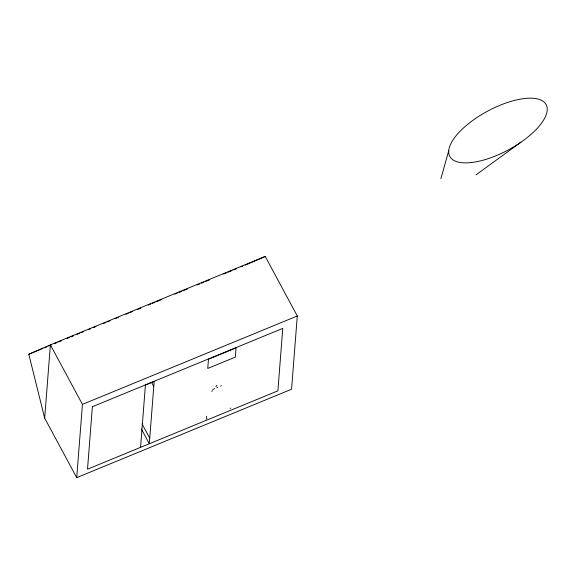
<?xml version="1.0" encoding="UTF-8"?>
<svg xmlns="http://www.w3.org/2000/svg" width="576" height="576" viewBox="0 0 576 576"><rect width="100%" height="100%" fill="white"/><g stroke="black" fill="none" stroke-linecap="round" stroke-linejoin="round"><path stroke-width="0.86" d="M44.669 418.118L50.386 344.858L265.234 256.457L297.288 315.979L291.571 389.239L76.723 477.641L44.669 418.118L28.8 354.24L50.386 344.858L82.433 404.381L76.723 477.641M140.566 447.35L145.426 385.006L154.166 381.406L149.306 443.758L141.286 428.861M221.314 385.502L220.73 386.172M440.878 178.704L448.726 150.79M212.638 390.802L211.637 391.255M216.936 385.373L215.892 386.633M475.963 174.895L520.877 142.25M214.625 388.663L212.753 389.47M206.165 419.047L206.784 418.774L206.568 416.232M230.083 408.384L230.774 408.082M245.254 265.14L265.234 256.457M28.8 354.24L42.905 348.437M44.561 347.753L47.052 346.73M48.708 346.046L51.199 345.024M54.518 343.656L57.002 342.634M58.666 341.95L61.15 340.927M66.96 338.537L69.451 337.514M71.107 336.83L73.598 335.808M76.91 334.44L79.402 333.418M81.065 332.734L83.549 331.711M88.524 329.666L90.187 328.982M93.506 327.614L95.99 326.592M103.457 323.518L105.948 322.495M107.604 321.811L110.095 320.789M115.07 318.744L118.39 317.376M125.856 314.302L128.347 313.279M130.003 312.595L132.494 311.573M137.47 309.528L140.789 308.16M148.255 305.086L150.746 304.063M152.402 303.379L154.894 302.357M156.55 301.673L161.525 299.628M174.802 294.163L177.286 293.141M178.949 292.457L181.433 291.434M183.096 290.75L187.243 289.044M197.201 284.954L199.685 283.925M201.348 283.241L203.832 282.218M205.495 281.534L209.642 279.828M223.74 274.032L226.231 273.002M227.887 272.318L232.042 270.612M233.698 269.935L236.189 268.906M241.164 266.861L242.82 266.177M82.433 404.381L297.288 315.979M217.814 387.799L216.986 387.317M151.646 382.486L153.77 386.438M142.07 423.95L149.738 438.185M92.383 406.721L87.516 469.181L277.898 390.845L282.766 328.385L92.383 406.721M208.462 359.23L207.742 368.453L235.325 357.106L236.045 347.882L208.462 359.23M471.636 162.511A54.698 21.989 -28.3 0 0 547.2 110.268A54.698 21.989 -28.3 0 0 475.049 118.807A54.698 21.989 -28.3 0 0 471.636 162.511"/></g></svg>
